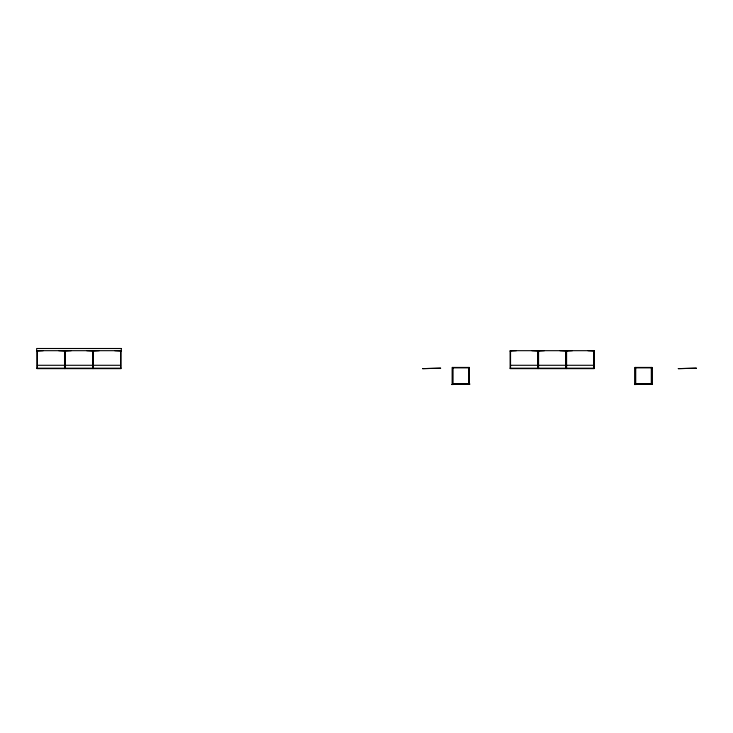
<?xml version="1.0" encoding="UTF-8"?>
<svg xmlns="http://www.w3.org/2000/svg" width="733" height="733" viewBox="0 0 733 733"><rect width="100%" height="100%" fill="white"/><g stroke="black" fill="none" stroke-linecap="round" stroke-linejoin="round"><path stroke-width="1.1" d="M37.383 351.116L43.22 350.686M64.531 351.116L58.686 350.686M65.402 351.116L71.238 350.686M92.55 351.116L86.714 350.686M93.43 351.116L99.267 350.686M121.009 351.116L114.742 350.686M510.095 351.116L516.38 350.686M537.692 351.116L531.856 350.686M538.572 351.116L544.408 350.686M565.72 351.116L559.884 350.686M566.591 351.116L572.436 350.686M593.739 351.116L587.903 350.686M37.383 365.281L64.531 365.281M65.402 365.281L92.55 365.281M93.43 365.281L120.578 365.281M510.544 365.281L537.692 365.281M538.572 365.281L565.72 365.281M566.591 365.281L593.739 365.281M452.536 367.865L469.001 367.865M635.282 367.865L651.747 367.865M36.943 368.195L121.009 368.195M510.095 368.195L594.179 368.195M452.536 383.634L469.001 383.634M635.282 383.634L651.747 383.634M652.123 384.074L652.123 367.435L634.906 367.435L634.906 384.074M651.747 367.435L651.747 384.074M651.307 367.865L651.307 383.634M635.722 367.865L635.722 383.634M635.282 367.435L635.282 384.074M593.739 350.686L593.739 368.195M566.591 350.686L566.591 368.195M566.16 350.686L566.188 368.635M565.72 350.686L565.72 368.195M538.572 350.686L538.572 368.195M538.132 350.686L538.104 368.635M537.692 350.686L537.692 368.195M510.544 350.686L510.544 368.195M469.377 384.074L469.377 367.435L452.151 367.435L452.151 384.074M469.001 367.435L469.001 384.074M468.561 367.865L468.561 383.634M452.967 367.865L452.967 383.634M452.536 367.435L452.536 384.074M121.009 350.686L120.982 368.635L36.962 368.635L36.934 350.686M120.578 350.686L120.578 368.195M93.43 350.686L93.43 368.195M92.99 350.686L92.963 368.635M92.55 350.686L92.55 368.195M65.402 350.686L65.402 368.195M64.962 350.686L64.935 368.635M64.531 350.686L64.531 368.195M37.383 350.686L37.383 368.195M121.302 348.496L36.65 348.496L36.65 350.686L121.302 350.686L121.302 348.496M594.179 350.686L510.095 350.686L510.141 368.635L594.151 368.635L594.179 350.686M440.625 368.195L422.584 368.635L440.625 368.195M696.35 368.195L678.309 368.635L696.35 368.195M469.789 384.074L451.748 384.504L469.789 384.074M652.535 384.074L634.494 384.504L652.535 384.074"/></g></svg>
